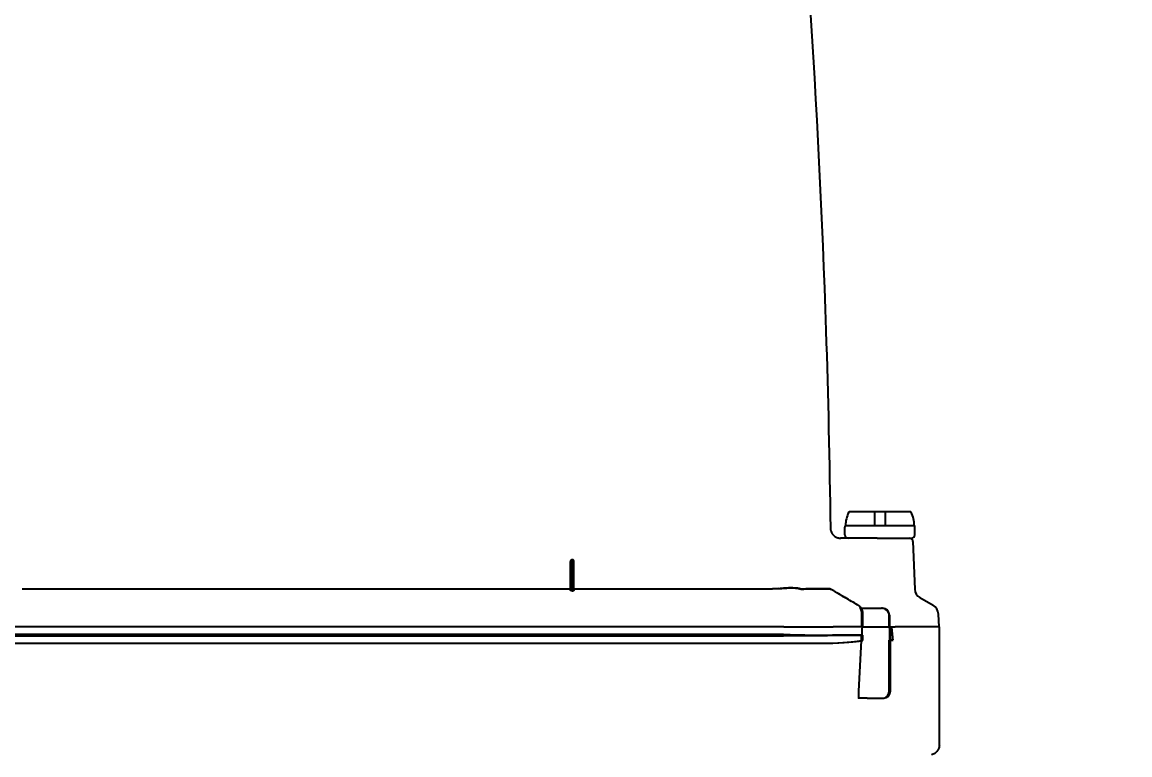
# Model space of a CAD drawing. Header units: millimetres. Extents: x -5247 to 64230, y -16204 to 29599.
# Drawn here: x 55821.4 to 55979.8, y 21381.5 to 21486.2 of the extents above; entities that cross this region are included whole.
import ezdxf
from ezdxf import colors
from ezdxf.entities.mleader import LeaderData, LeaderLine
from ezdxf.math import Vec2, Vec3

# ---------------------------------------------------------------- set-up
doc = ezdxf.new("R2010")
doc.units = ezdxf.units.MM
doc.layers.add('Выноски надписи', color=7, linetype='Continuous')
doc.styles.add('ISO_250', font='isocpeur.ttf', dxfattribs={"height": 250})

# ---------------------------------------------------------------- blocks, each defined once
blk = doc.blocks.new('_Dot')
at = {"color": 0, "linetype": 'ByBlock', "lineweight": -2}
blk.add_line((-0.5, 0), (-1, 0), dxfattribs=at)
at = {"color": 0, "linetype": 'ByBlock', "const_width": 0.5}
blk.add_lwpolyline([(-0.25, 0, 1), (0.25, 0, 1)], format="xyb", close=True, dxfattribs=at)
blk = doc.blocks.new('Siemens 7ME65202DF122JE1')
for p, q in [((-25.92, 180.16), (-34.58, 180.16)), ((-25.92, 180.16), (-34.58, 180.16)), ((-37.33, 177.84), (-37.33, 177.84)), ((-37.33, 177.84), (-37.33, 177.84)), ((-35.25, 178.16), (-35.19, 178.16)), ((-35.25, 178.16), (-35.19, 178.16)), ((-35.25, 176.86), (-35.25, 177.96)), ((-35.25, 176.86), (-35.25, 177.96)), ((-25.31, 178.16), (-25.25, 178.16)), ((-25.31, 178.16), (-25.25, 178.16)), ((-25.25, 176.86), (-25.25, 177.96)), ((-25.25, 176.86), (-25.25, 177.96)), ((-30.62, 176.36), (-35.88, 176.36)), ((-30.62, 176.36), (-35.88, 176.36)), ((-30.62, 176.36), (-25.75, 176.36)), ((-30.62, 176.36), (-25.75, 176.36)), ((-25.52, 175.88), (-25.28, 169.08)), ((-25.52, 175.88), (-25.28, 169.08)), ((-74.5, 168.97), (-74.5, 173.04)), ((-74.5, 168.97), (-74.5, 173.04)), ((-74.25, 168.82), (-74.25, 173.04)), ((-74.25, 168.82), (-74.25, 173.04)), ((-74, 168.95), (-74, 173.04)), ((-74, 168.95), (-74, 173.04)), ((-152.89, 169.11), (-74.5, 169.11)), ((-152.89, 169.11), (-74.5, 169.11)), ((-74, 169.11), (-45.61, 169.11)), ((-74, 169.11), (-45.61, 169.11)), ((-30.03, 166.36), (-30.03, 166.36)), ((-30.03, 166.36), (-30.03, 166.36)), ((-24.56, 167.88), (-22.64, 166.78)), ((-24.56, 167.88), (-22.64, 166.78)), ((-21.9, 165.53), (-21.83, 163.7)), ((-21.9, 165.53), (-21.83, 163.7)), ((-43.97, 163.7), (-154.53, 163.7)), ((-43.97, 163.7), (-154.53, 163.7)), ((-32.65, 163.7), (-36.95, 163.7)), ((-32.65, 163.7), (-36.95, 163.7)), ((-32.65, 163.7), (-31.54, 163.7)), ((-32.65, 163.7), (-31.54, 163.7)), ((-31.54, 163.7), (-28.05, 163.7)), ((-31.54, 163.7), (-28.05, 163.7)), ((-21.75, 163.7), (-28.05, 163.7)), ((-21.75, 163.7), (-28.05, 163.7)), ((-21.75, 146.86), (-21.75, 163.7)), ((-21.75, 146.86), (-21.75, 163.7)), ((-37, 162.53), (-37, 162.53)), ((-37, 162.53), (-37, 162.53)), ((-154.47, 161.36), (-44.03, 161.36)), ((-154.47, 161.36), (-44.03, 161.36)), ((-44.03, 161.36), (-37, 161.36)), ((-44.03, 161.36), (-37, 161.36)), ((-21.75, 146.86), (-21.75, 146.86)), ((-21.75, 146.86), (-21.75, 146.86))]:
    blk.add_line(p, q)
at = {"ltscale": 3.809293}
for p, q in [((-31, 180.16), (-31, 178.16)), ((-31, 180.16), (-31, 178.16)), ((-29.5, 180.16), (-29.5, 178.16)), ((-29.5, 180.16), (-29.5, 178.16))]:
    blk.add_line(p, q, dxfattribs=at)
at = {"ltscale": 7.979404}
for p, q in [((-31, 178.16), (-35.19, 178.16)), ((-31, 178.16), (-35.19, 178.16)), ((-25.31, 178.16), (-29.5, 178.16)), ((-25.31, 178.16), (-29.5, 178.16))]:
    blk.add_line(p, q, dxfattribs=at)
at = {"ltscale": 2.856945}
blk.add_line((-29.5, 178.16), (-31, 178.16), dxfattribs=at)
blk.add_line((-29.5, 178.16), (-31, 178.16), dxfattribs=at)
at = {"ltscale": 0.234988}
blk.add_line((-35.88, 176.36), (-35.88, 176.36), dxfattribs=at)
blk.add_line((-35.88, 176.36), (-35.88, 176.36), dxfattribs=at)
at = {"ltscale": 0.954833}
blk.add_line((-74, 169.11), (-74.5, 169.11), dxfattribs=at)
blk.add_line((-74, 169.11), (-74.5, 169.11), dxfattribs=at)
at = {"ltscale": 0.000211315}
blk.add_line((-37.32, 169.1), (-37.32, 169.1), dxfattribs=at)
blk.add_line((-37.32, 169.1), (-37.32, 169.1), dxfattribs=at)
at = {"ltscale": 7.95064}
blk.add_line((-32.95, 166.36), (-33.09, 166.36), dxfattribs=at)
blk.add_line((-32.95, 166.36), (-33.09, 166.36), dxfattribs=at)
at = {"ltscale": 0.056539}
blk.add_line((-32.95, 166.36), (-32.92, 166.36), dxfattribs=at)
blk.add_line((-32.95, 166.36), (-32.92, 166.36), dxfattribs=at)
at = {"ltscale": 5.701513}
blk.add_line((-32.92, 166.36), (-30.03, 166.36), dxfattribs=at)
blk.add_line((-32.92, 166.36), (-30.03, 166.36), dxfattribs=at)
at = {"ltscale": 1.995515}
blk.add_line((-29.89, 166.36), (-30.03, 166.36), dxfattribs=at)
blk.add_line((-29.89, 166.36), (-30.03, 166.36), dxfattribs=at)
at = {"ltscale": 3.161696}
for p, q in [((-32.86, 165.36), (-32.86, 163.7)), ((-32.86, 165.36), (-32.86, 163.7)), ((-28.89, 165.36), (-28.89, 163.7)), ((-28.89, 165.36), (-28.89, 163.7))]:
    blk.add_line(p, q, dxfattribs=at)
at = {"ltscale": 22.254475}
blk.add_line((-28.75, 154.5), (-28.75, 163.7), dxfattribs=at)
blk.add_line((-28.75, 154.5), (-28.75, 163.7), dxfattribs=at)
at = {"ltscale": 0.0081}
blk.add_line((-44.03, 162.42), (-44.03, 162.42), dxfattribs=at)
blk.add_line((-44.03, 162.42), (-44.03, 162.42), dxfattribs=at)
at = {"ltscale": 0.000146831}
blk.add_line((-37, 162.53), (-37, 162.53), dxfattribs=at)
blk.add_line((-37, 162.53), (-37, 162.53), dxfattribs=at)
at = {"ltscale": 1.48338}
blk.add_line((-32.86, 161.73), (-32.86, 162.51), dxfattribs=at)
blk.add_line((-32.86, 161.73), (-32.86, 162.51), dxfattribs=at)
at = {"ltscale": 1.149582}
blk.add_line((-28.35, 161.78), (-28.94, 161.78), dxfattribs=at)
blk.add_line((-28.35, 161.78), (-28.94, 161.78), dxfattribs=at)
at = {"ltscale": 13.872682}
blk.add_line((-28.94, 154.5), (-28.94, 161.78), dxfattribs=at)
blk.add_line((-28.94, 154.5), (-28.94, 161.78), dxfattribs=at)
at = {"ltscale": 5.87381}
blk.add_line((-33.19, 153.5), (-33.3, 153.5), dxfattribs=at)
blk.add_line((-33.19, 153.5), (-33.3, 153.5), dxfattribs=at)
at = {"ltscale": 3.655508}
blk.add_line((-32.08, 153.5), (-33.19, 153.5), dxfattribs=at)
blk.add_line((-32.08, 153.5), (-33.19, 153.5), dxfattribs=at)
at = {"ltscale": 4.285137}
blk.add_line((-32.08, 153.5), (-29.9, 153.5), dxfattribs=at)
blk.add_line((-32.08, 153.5), (-29.9, 153.5), dxfattribs=at)
at = {"ltscale": 2.109173}
blk.add_line((-29.9, 153.5), (-29.75, 153.5), dxfattribs=at)
blk.add_line((-29.9, 153.5), (-29.75, 153.5), dxfattribs=at)
for centre, radius, start, end in [((-30.25, 177.96), 4.94, 154.6771, 177.6816), ((-30.25, 177.96), 4.94, 154.6771, 177.6816), ((-30.25, 177.96), 4.94, 2.3184, 25.3229), ((-30.25, 177.96), 4.94, 2.3184, 25.3229), ((-30.25, 177.96), 5, 177.7078, 180), ((-30.25, 177.96), 5, 177.7078, 180), ((-30.25, 177.96), 5, 0, 2.2922), ((-30.25, 177.96), 5, 0, 2.2922), ((-34.75, 176.86), 0.5, 180, 270), ((-34.75, 176.86), 0.5, 180, 270), ((-26.02, 175.86), 0.5, 2.0007, 90), ((-26.02, 175.86), 0.5, 2.0007, 90), ((-25.75, 176.86), 0.5, 270, 0), ((-25.75, 176.86), 0.5, 270, 0), ((-74.26, 173.04), 0.24, 135, 180), ((-74.26, 173.04), 0.24, 135, 180), ((-74.24, 173.04), 0.24, 45.001, 91.8349), ((-74.24, 173.04), 0.24, 45.001, 91.8349), ((-74.24, 173.04), 0.24, 0, 45), ((-74.24, 173.04), 0.24, 0, 45), ((-23.84, 169.13), 1.44, 182.0001, 239.9958), ((-23.84, 169.13), 1.44, 182.0001, 239.9958), ((-29.89, 165.36), 1, 90, 90.0015), ((-29.89, 165.36), 1, 90, 90.0015), ((-23.84, 169.13), 1.44, 239.9958, 239.9974), ((-23.84, 169.13), 1.44, 239.9958, 239.9974), ((-23.39, 165.48), 1.5, 2.0002, 60.0002), ((-23.39, 165.48), 1.5, 2.0002, 60.0002)]:
    blk.add_arc(centre, radius, start, end)
at = {"ltscale": 2.991791}
for centre, start, end in [((-29.89, 165.36), 0, 90), ((-29.89, 165.36), 0, 90), ((-29.75, 154.5), 270, 0), ((-29.75, 154.5), 270, 0)]:
    blk.add_arc(centre, 1, start, end, dxfattribs=at)
for centre, major_axis, ratio, start_param, end_param in [((-34.58, 180.01), (-0.15, 0.006), 0.985967, 4.753778, 5.887071), ((-34.58, 180.01), (-0.15, 0.006), 0.985967, 4.753778, 5.887071), ((-25.92, 180.01), (-0.15, -0.007), 0.986025, 3.534596, 4.667776), ((-25.92, 180.01), (-0.15, -0.007), 0.986025, 3.534596, 4.667776), ((-74.28, 173.09), (-0.197, -0.076), 0.856206, 4.233187, 5.191646), ((-74.28, 173.09), (-0.197, -0.076), 0.856206, 4.233187, 5.191646), ((3143.39, -7630.51), (3693.55, -7895.56), 0.185695, 2.874989, 2.875748), ((3143.39, -7630.51), (3693.55, -7895.56), 0.185695, 2.874989, 2.875748), ((-34.35, 165.34), (-1.15, -1.32), 0.898431, 3.264183, 3.305626), ((-34.35, 165.34), (-1.15, -1.32), 0.898431, 3.264183, 3.305626), ((-34.35, 165.34), (-1.15, -1.32), 0.898416, 3.264144, 3.264161), ((-33.9, 166.05), (-0.86, 1.34), 0.652682, 3.931196, 3.945303), ((-33.9, 166.05), (-0.86, 1.34), 0.652681, 3.931224, 3.945331), ((-377.25, 2976.6), (89.32, -9870.92), 0.033728, 1.281518, 1.281709), ((-377.25, 2976.6), (89.32, -9870.92), 0.033728, 1.281518, 1.281709), ((-44.03, 162.38), (-0.318, 0.007), 0.715646, 4.700847, 4.742784), ((-44.03, 162.38), (-0.318, 0.007), 0.715648, 4.700848, 4.742784), ((-377.25, 161.86), (-344.7, 0), 0.009055, 2.980703, 3.111902), ((-377.25, 161.86), (-344.7, 0), 0.009055, 2.980703, 3.111902)]:
    blk.add_ellipse(centre, major_axis=major_axis, ratio=ratio, start_param=start_param, end_param=end_param)
at = {"ltscale": 0.286757}
blk.add_ellipse((-32.82, 165.36), major_axis=(0, -0.97), ratio=0.042278, start_param=4.557044, end_param=4.712368, dxfattribs=at)
blk.add_ellipse((-32.82, 165.36), major_axis=(0, -0.97), ratio=0.042278, start_param=4.557044, end_param=4.712368, dxfattribs=at)
at = {"ltscale": 2.278328}
blk.add_ellipse((36.99, 142.77), major_axis=(-88.49, -1686.78), ratio=0.041913, start_param=4.70218, end_param=4.702889, dxfattribs=at)
blk.add_ellipse((36.99, 142.77), major_axis=(-88.49, -1686.78), ratio=0.041913, start_param=4.70218, end_param=4.702889, dxfattribs=at)
at = {"ltscale": 3.658609}
blk.add_ellipse((-879.31, 234.57), major_axis=(42.39, -2771.88), ratio=0.306492, start_param=1.539844, end_param=1.540537, dxfattribs=at)
blk.add_ellipse((-879.31, 234.57), major_axis=(42.39, -2771.88), ratio=0.306492, start_param=1.539844, end_param=1.540537, dxfattribs=at)
at = {"ltscale": 25.552862}
for major_axis in [(344.7, -0.01), (344.7, -0.01), (-344.7, 0.01), (-344.7, 0.01)]:
    blk.add_ellipse((-99.25, 162.52), major_axis=major_axis, ratio=0.000287, start_param=1.409907, end_param=1.731686, dxfattribs=at)
at = {"ltscale": 24.103106}
blk.add_ellipse((-377.25, 161.86), major_axis=(-344.67, 0), ratio=0.009055, start_param=2.98034, end_param=3.110428, dxfattribs=at)
blk.add_ellipse((-377.25, 161.86), major_axis=(-344.67, 0), ratio=0.009055, start_param=2.98034, end_param=3.110428, dxfattribs=at)
at = {"ltscale": 24.603041}
blk.add_ellipse((-377.25, 161.86), major_axis=(344.67, 0), ratio=0.009055, start_param=6.121932, end_param=6.239965, dxfattribs=at)
blk.add_ellipse((-377.25, 161.86), major_axis=(344.67, 0), ratio=0.009055, start_param=6.121932, end_param=6.239965, dxfattribs=at)
at = {"ltscale": 24.134171}
blk.add_ellipse((-377.25, 162.52), major_axis=(344.7, -0.01), ratio=0.000287, start_param=0.030641, end_param=0.16089, dxfattribs=at)
blk.add_ellipse((-377.25, 162.52), major_axis=(344.7, -0.01), ratio=0.000287, start_param=0.030641, end_param=0.16089, dxfattribs=at)
at = {"ltscale": 24.629852}
blk.add_ellipse((-377.25, 162.52), major_axis=(344.7, -0.01), ratio=0.000287, start_param=6.122296, end_param=6.24045, dxfattribs=at)
blk.add_ellipse((-377.25, 162.52), major_axis=(344.7, -0.01), ratio=0.000287, start_param=6.122296, end_param=6.24045, dxfattribs=at)
at = {"ltscale": 0.02433}
for ratio, start_param, end_param in [(0.225876, 3.155707, 3.195452), (0.22588, 3.155708, 3.195453)]:
    blk.add_ellipse((-37.01, 162.27), major_axis=(-0.014, -0.228), ratio=ratio, start_param=start_param, end_param=end_param, dxfattribs=at)
at = {"ltscale": 13.783848}
blk.add_ellipse((-33.74, 142), major_axis=(-4.95, -94.47), ratio=0.002197, start_param=4.502122, end_param=4.579776, dxfattribs=at)
blk.add_ellipse((-33.74, 142), major_axis=(-4.95, -94.47), ratio=0.002197, start_param=4.502122, end_param=4.579776, dxfattribs=at)
at = {"ltscale": 0.079511}
blk.add_ellipse((-33.75, 161.77), major_axis=(5, 0), ratio=0.009055, start_param=4.881957, end_param=4.890316, dxfattribs=at)
blk.add_ellipse((-33.75, 161.77), major_axis=(5, 0), ratio=0.009055, start_param=4.881957, end_param=4.890316, dxfattribs=at)
at = {"ltscale": 0.651771}
blk.add_ellipse((-31.25, 161.76), major_axis=(-1.5, 0), ratio=0.009077, start_param=6.023784, end_param=6.252004, dxfattribs=at)
blk.add_ellipse((-31.25, 161.76), major_axis=(-1.5, 0), ratio=0.009077, start_param=6.023784, end_param=6.252004, dxfattribs=at)
at = {"ltscale": 0.756891}
blk.add_ellipse((-33.75, 161.77), major_axis=(5, 0), ratio=0.009055, start_param=0.194357, end_param=0.273841, dxfattribs=at)
blk.add_ellipse((-33.75, 161.77), major_axis=(5, 0), ratio=0.009055, start_param=0.194357, end_param=0.273841, dxfattribs=at)
at = {"ltscale": 0.097524}
for ratio, start_param, end_param in [(0.012479, 2.906967, 2.9155), (0.012477, 2.906994, 2.915525)]:
    blk.add_ellipse((-41.25, 161.37), major_axis=(-4.3, -0.01), ratio=ratio, start_param=start_param, end_param=end_param, dxfattribs=at)
at = {"ltscale": 0.077507}
for ratio, start_param, end_param in [(0.012481, 2.908694, 2.915477), (0.012479, 2.908727, 2.915509)]:
    blk.add_ellipse((-41.25, 161.37), major_axis=(-4.3, -0.01), ratio=ratio, start_param=start_param, end_param=end_param, dxfattribs=at)
for points, knots in [([(-44.47, 302.05), (-41.2, 270.14), (-39.02, 238.15), (-37.66, 196.67), (-37.45, 187.26), (-37.33, 177.84)], [0, 0, 0, 0, 9.629754, 9.629754, 12.454947, 12.454947, 12.454947, 12.454947]), ([(-44.47, 302.05), (-41.2, 270.14), (-39.02, 238.15), (-37.66, 196.67), (-37.45, 187.26), (-37.33, 177.84)], [0, 0, 0, 0, 9.629754, 9.629754, 12.454947, 12.454947, 12.454947, 12.454947]), ([(-37.33, 177.84), (-37.33, 177.7), (-37.31, 177.56), (-37.22, 177.28), (-37.15, 177.13), (-36.96, 176.86), (-36.84, 176.73), (-36.57, 176.55), (-36.43, 176.48), (-36.14, 176.39), (-35.99, 176.36), (-35.83, 176.36)], [0, 0, 0, 0, 0.0414437, 0.0414437, 0.0892051, 0.0892051, 0.1407045, 0.1407045, 0.1863651, 0.1863651, 0.2324728, 0.2324728, 0.2324728, 0.2324728]), ([(-37.33, 177.84), (-37.33, 177.7), (-37.31, 177.56), (-37.22, 177.28), (-37.15, 177.13), (-36.96, 176.86), (-36.84, 176.73), (-36.57, 176.55), (-36.43, 176.48), (-36.14, 176.39), (-35.99, 176.36), (-35.83, 176.36)], [0, 0, 0, 0, 0.0414437, 0.0414437, 0.0892051, 0.0892051, 0.1407045, 0.1407045, 0.1863651, 0.1863651, 0.2324728, 0.2324728, 0.2324728, 0.2324728]), ([(-74.43, 173.21), (-74.43, 173.21), (-74.43, 173.21), (-74.43, 173.21), (-74.43, 173.21), (-74.43, 173.21), (-74.43, 173.2), (-74.42, 173.2), (-74.42, 173.2), (-74.42, 173.2), (-74.42, 173.2), (-74.41, 173.19), (-74.41, 173.19), (-74.41, 173.19), (-74.4, 173.18), (-74.4, 173.18)], [0, 0, 0, 0, 0.2, 0.2, 0.2, 0.4, 0.4, 0.4, 0.6, 0.6, 0.6, 0.8, 0.8, 0.8, 1, 1, 1, 1]), ([(-74.43, 173.21), (-74.43, 173.21), (-74.43, 173.21), (-74.43, 173.21), (-74.43, 173.21), (-74.43, 173.21), (-74.43, 173.2), (-74.42, 173.2), (-74.42, 173.2), (-74.42, 173.2), (-74.42, 173.2), (-74.41, 173.19), (-74.41, 173.19), (-74.41, 173.19), (-74.4, 173.18), (-74.4, 173.18)], [0, 0, 0, 0, 0.2, 0.2, 0.2, 0.4, 0.4, 0.4, 0.6, 0.6, 0.6, 0.8, 0.8, 0.8, 1, 1, 1, 1]), ([(-74.4, 173.18), (-74.4, 173.17), (-74.4, 173.17), (-74.4, 173.16), (-74.41, 173.16), (-74.41, 173.16), (-74.41, 173.15), (-74.41, 173.15), (-74.41, 173.14), (-74.41, 173.14), (-74.42, 173.13), (-74.42, 173.13), (-74.42, 173.12), (-74.42, 173.12), (-74.42, 173.11), (-74.43, 173.1), (-74.43, 173.09), (-74.43, 173.08), (-74.43, 173.07), (-74.43, 173.06), (-74.43, 173.05), (-74.43, 173.04)], [0, 0, 0, 0, 0.1, 0.1, 0.1, 0.2, 0.2, 0.2, 0.3, 0.3, 0.3, 0.4, 0.4, 0.4, 0.6, 0.6, 0.6, 0.8, 0.8, 0.8, 1, 1, 1, 1]), ([(-74.4, 173.18), (-74.4, 173.17), (-74.4, 173.17), (-74.4, 173.16), (-74.41, 173.16), (-74.41, 173.16), (-74.41, 173.15), (-74.41, 173.15), (-74.41, 173.14), (-74.41, 173.14), (-74.42, 173.13), (-74.42, 173.13), (-74.42, 173.12), (-74.42, 173.12), (-74.42, 173.11), (-74.43, 173.1), (-74.43, 173.09), (-74.43, 173.08), (-74.43, 173.07), (-74.43, 173.06), (-74.43, 173.05), (-74.43, 173.04)], [0, 0, 0, 0, 0.1, 0.1, 0.1, 0.2, 0.2, 0.2, 0.3, 0.3, 0.3, 0.4, 0.4, 0.4, 0.6, 0.6, 0.6, 0.8, 0.8, 0.8, 1, 1, 1, 1]), ([(-74.24, 173.21), (-74.26, 173.21), (-74.28, 173.21), (-74.29, 173.21), (-74.3, 173.21), (-74.31, 173.21), (-74.32, 173.2), (-74.33, 173.2), (-74.34, 173.2), (-74.34, 173.2), (-74.35, 173.2), (-74.36, 173.19), (-74.37, 173.19), (-74.38, 173.19), (-74.39, 173.18), (-74.4, 173.18)], [0.0003155, 0.0003155, 0.0003155, 0.0003155, 0.2787431, 0.2787431, 0.2787431, 0.4590572, 0.4590572, 0.4590572, 0.6393713, 0.6393713, 0.6393713, 0.8196854, 0.8196854, 0.8196854, 0.9999995, 0.9999995, 0.9999995, 0.9999995]), ([(-74.24, 173.21), (-74.26, 173.21), (-74.28, 173.21), (-74.29, 173.21), (-74.3, 173.21), (-74.31, 173.21), (-74.32, 173.2), (-74.33, 173.2), (-74.34, 173.2), (-74.34, 173.2), (-74.35, 173.2), (-74.36, 173.19), (-74.37, 173.19), (-74.38, 173.19), (-74.39, 173.18), (-74.4, 173.18)], [0.0003155, 0.0003155, 0.0003155, 0.0003155, 0.2787431, 0.2787431, 0.2787431, 0.4590572, 0.4590572, 0.4590572, 0.6393713, 0.6393713, 0.6393713, 0.8196854, 0.8196854, 0.8196854, 0.9999995, 0.9999995, 0.9999995, 0.9999995]), ([(-74.24, 173.21), (-74.23, 173.21), (-74.22, 173.21), (-74.21, 173.21), (-74.2, 173.21), (-74.19, 173.21), (-74.18, 173.2), (-74.17, 173.2), (-74.16, 173.2), (-74.16, 173.2), (-74.15, 173.2), (-74.14, 173.19), (-74.13, 173.19), (-74.12, 173.19), (-74.11, 173.18), (-74.1, 173.18)], [0.0000134, 0.0000134, 0.0000134, 0.0000134, 0.2008936, 0.2008936, 0.2008936, 0.4006701, 0.4006701, 0.4006701, 0.6004466, 0.6004466, 0.6004466, 0.800223, 0.800223, 0.800223, 1, 1, 1, 1]), ([(-74.24, 173.21), (-74.23, 173.21), (-74.22, 173.21), (-74.21, 173.21), (-74.2, 173.21), (-74.19, 173.21), (-74.18, 173.2), (-74.17, 173.2), (-74.16, 173.2), (-74.16, 173.2), (-74.15, 173.2), (-74.14, 173.19), (-74.13, 173.19), (-74.12, 173.19), (-74.11, 173.18), (-74.1, 173.18)], [0.0000134, 0.0000134, 0.0000134, 0.0000134, 0.2008936, 0.2008936, 0.2008936, 0.4006701, 0.4006701, 0.4006701, 0.6004466, 0.6004466, 0.6004466, 0.800223, 0.800223, 0.800223, 1, 1, 1, 1]), ([(-74.1, 173.18), (-74.1, 173.18), (-74.1, 173.18), (-74.1, 173.18), (-74.09, 173.19), (-74.09, 173.19), (-74.09, 173.19), (-74.09, 173.19), (-74.09, 173.19), (-74.09, 173.19), (-74.08, 173.2), (-74.08, 173.2), (-74.08, 173.2), (-74.08, 173.2), (-74.08, 173.2), (-74.07, 173.2), (-74.07, 173.21), (-74.07, 173.21), (-74.07, 173.21), (-74.07, 173.21), (-74.07, 173.21), (-74.07, 173.21)], [0, 0, 0, 0, 0.1, 0.1, 0.1, 0.2, 0.2, 0.2, 0.3, 0.3, 0.3, 0.4, 0.4, 0.4, 0.6, 0.6, 0.6, 0.8, 0.8, 0.8, 1, 1, 1, 1]), ([(-74.1, 173.18), (-74.1, 173.18), (-74.1, 173.18), (-74.1, 173.18), (-74.09, 173.19), (-74.09, 173.19), (-74.09, 173.19), (-74.09, 173.19), (-74.09, 173.19), (-74.09, 173.19), (-74.08, 173.2), (-74.08, 173.2), (-74.08, 173.2), (-74.08, 173.2), (-74.08, 173.2), (-74.07, 173.2), (-74.07, 173.21), (-74.07, 173.21), (-74.07, 173.21), (-74.07, 173.21), (-74.07, 173.21), (-74.07, 173.21)], [0, 0, 0, 0, 0.1, 0.1, 0.1, 0.2, 0.2, 0.2, 0.3, 0.3, 0.3, 0.4, 0.4, 0.4, 0.6, 0.6, 0.6, 0.8, 0.8, 0.8, 1, 1, 1, 1]), ([(-74.07, 173.04), (-74.07, 173.05), (-74.07, 173.06), (-74.07, 173.07), (-74.07, 173.08), (-74.07, 173.09), (-74.07, 173.1), (-74.08, 173.11), (-74.08, 173.12), (-74.08, 173.12), (-74.08, 173.13), (-74.09, 173.14), (-74.09, 173.15), (-74.09, 173.16), (-74.1, 173.17), (-74.1, 173.18)], [0, 0, 0, 0, 0.2, 0.2, 0.2, 0.4, 0.4, 0.4, 0.6, 0.6, 0.6, 0.8, 0.8, 0.8, 0.9999999, 0.9999999, 0.9999999, 0.9999999]), ([(-74.07, 173.04), (-74.07, 173.05), (-74.07, 173.06), (-74.07, 173.07), (-74.07, 173.08), (-74.07, 173.09), (-74.07, 173.1), (-74.08, 173.11), (-74.08, 173.12), (-74.08, 173.12), (-74.08, 173.13), (-74.09, 173.14), (-74.09, 173.15), (-74.09, 173.16), (-74.1, 173.17), (-74.1, 173.18)], [0, 0, 0, 0, 0.2, 0.2, 0.2, 0.4, 0.4, 0.4, 0.6, 0.6, 0.6, 0.8, 0.8, 0.8, 0.9999999, 0.9999999, 0.9999999, 0.9999999]), ([(-74.25, 168.82), (-74.28, 168.82), (-74.31, 168.83), (-74.37, 168.84), (-74.39, 168.85), (-74.44, 168.88), (-74.46, 168.89), (-74.49, 168.93), (-74.5, 168.94), (-74.5, 168.97), (-74.5, 168.97), (-74.5, 168.97)], [0.0399657, 0.0399657, 0.0399657, 0.0399657, 0.04856504, 0.04856504, 0.05793396, 0.05793396, 0.06815832, 0.06815832, 0.07838267, 0.07838267, 0.08039751, 0.08039751, 0.08039751, 0.08039751]), ([(-74.25, 168.82), (-74.28, 168.82), (-74.31, 168.83), (-74.37, 168.84), (-74.39, 168.85), (-74.44, 168.88), (-74.46, 168.89), (-74.49, 168.93), (-74.5, 168.94), (-74.5, 168.97), (-74.5, 168.97), (-74.5, 168.97)], [0.0399657, 0.0399657, 0.0399657, 0.0399657, 0.04856504, 0.04856504, 0.05793396, 0.05793396, 0.06815832, 0.06815832, 0.07838267, 0.07838267, 0.08039751, 0.08039751, 0.08039751, 0.08039751]), ([(-74, 168.95), (-74, 168.94), (-74, 168.92), (-74.02, 168.89), (-74.04, 168.87), (-74.08, 168.85), (-74.1, 168.84), (-74.16, 168.82), (-74.19, 168.82), (-74.23, 168.82), (-74.24, 168.82), (-74.25, 168.82)], [0.00205425, 0.00205425, 0.00205425, 0.00205425, 0.01022666, 0.01022666, 0.02045331, 0.02045331, 0.02982472, 0.02982472, 0.03919613, 0.03919613, 0.04193583, 0.04193583, 0.04193583, 0.04193583]), ([(-74, 168.95), (-74, 168.94), (-74, 168.92), (-74.02, 168.89), (-74.04, 168.87), (-74.08, 168.85), (-74.1, 168.84), (-74.16, 168.82), (-74.19, 168.82), (-74.23, 168.82), (-74.24, 168.82), (-74.25, 168.82)], [0.00205425, 0.00205425, 0.00205425, 0.00205425, 0.01022666, 0.01022666, 0.02045331, 0.02045331, 0.02982472, 0.02982472, 0.03919613, 0.03919613, 0.04193583, 0.04193583, 0.04193583, 0.04193583]), ([(-44.8, 169.15), (-44.93, 169.14), (-45.06, 169.13), (-45.33, 169.12), (-45.47, 169.11), (-45.61, 169.11)], [0.000001, 0.000001, 0.000001, 0.000001, 0.04206175, 0.04206175, 0.08384979, 0.08384979, 0.08384979, 0.08384979]), ([(-44.8, 169.15), (-44.93, 169.14), (-45.06, 169.13), (-45.33, 169.12), (-45.47, 169.11), (-45.61, 169.11)], [0.000001, 0.000001, 0.000001, 0.000001, 0.04206175, 0.04206175, 0.08384979, 0.08384979, 0.08384979, 0.08384979]), ([(-41.68, 169.13), (-41.8, 169.17), (-41.97, 169.2), (-42.37, 169.25), (-42.61, 169.26), (-43.16, 169.26), (-43.46, 169.26), (-44.11, 169.22), (-44.44, 169.19), (-44.8, 169.15)], [0.000001, 0.000001, 0.000001, 0.000001, 0.112885, 0.112885, 0.2272898, 0.2272898, 0.3414643, 0.3414643, 0.4535106, 0.4535106, 0.4535106, 0.4535106]), ([(-41.68, 169.13), (-41.8, 169.17), (-41.97, 169.2), (-42.37, 169.25), (-42.61, 169.26), (-43.16, 169.26), (-43.46, 169.26), (-44.11, 169.22), (-44.44, 169.19), (-44.8, 169.15)], [0.000001, 0.000001, 0.000001, 0.000001, 0.112885, 0.112885, 0.2272898, 0.2272898, 0.3414643, 0.3414643, 0.4535106, 0.4535106, 0.4535106, 0.4535106]), ([(-41.44, 169.09), (-41.47, 169.09), (-41.5, 169.09), (-41.58, 169.1), (-41.62, 169.12), (-41.68, 169.13)], [0, 0, 0, 0, 0.04975765, 0.04975765, 0.09982208, 0.09982208, 0.09982208, 0.09982208]), ([(-41.44, 169.09), (-41.47, 169.09), (-41.5, 169.09), (-41.58, 169.1), (-41.62, 169.12), (-41.68, 169.13)], [0, 0, 0, 0, 0.04975765, 0.04975765, 0.09982208, 0.09982208, 0.09982208, 0.09982208]), ([(-37.35, 169.11), (-37.54, 169.11), (-37.98, 169.12), (-38.83, 169.11), (-39.02, 169.11), (-39.9, 169.11), (-40.61, 169.15), (-41.44, 169.09)], [0.000001, 0.000001, 0.000001, 0.000001, 2.297769, 2.297769, 2.881216, 2.881216, 4.777056, 4.777056, 4.777056, 4.777056]), ([(-37.35, 169.11), (-37.54, 169.11), (-37.98, 169.12), (-38.83, 169.11), (-39.02, 169.11), (-39.9, 169.11), (-40.61, 169.15), (-41.44, 169.09)], [0.000001, 0.000001, 0.000001, 0.000001, 2.297769, 2.297769, 2.881216, 2.881216, 4.777056, 4.777056, 4.777056, 4.777056]), ([(-37.35, 169.11), (-37.35, 169.11), (-37.34, 169.11), (-37.33, 169.1), (-37.32, 169.1), (-37.32, 169.1)], [-0.02980354, -0.02980354, -0.02980354, -0.02980354, -0.00838637, -0.00838637, -0.00000937, -0.00000937, -0.00000937, -0.00000937]), ([(-37.35, 169.11), (-37.35, 169.11), (-37.34, 169.11), (-37.33, 169.1), (-37.32, 169.1), (-37.32, 169.1)], [-0.02980354, -0.02980354, -0.02980354, -0.02980354, -0.0083861, -0.0083861, -0.00000937, -0.00000937, -0.00000937, -0.00000937]), ([(-37.02, 168.93), (-37.09, 168.97), (-37.15, 169.01), (-37.25, 169.06), (-37.29, 169.08), (-37.32, 169.1)], [0.00000599, 0.00000599, 0.00000599, 0.00000599, 0.036546, 0.036546, 0.07472817, 0.07472817, 0.07472817, 0.07472817]), ([(-37.02, 168.93), (-37.09, 168.97), (-37.15, 169.01), (-37.25, 169.06), (-37.29, 169.08), (-37.32, 169.1)], [0.00000599, 0.00000599, 0.00000599, 0.00000599, 0.036546, 0.036546, 0.07472817, 0.07472817, 0.07472817, 0.07472817]), ([(-36.2, 168.46), (-36.27, 168.5), (-36.34, 168.54), (-36.5, 168.63), (-36.58, 168.68), (-36.68, 168.74), (-36.75, 168.78), (-36.9, 168.86), (-36.96, 168.9), (-37.02, 168.93)], [0.00000055, 0.00000055, 0.00000055, 0.00000055, 0.02416328, 0.02416328, 0.05685439, 0.05685439, 0.07718203, 0.07718203, 0.09284035, 0.09284035, 0.09284035, 0.09284035]), ([(-36.2, 168.46), (-36.27, 168.5), (-36.34, 168.54), (-36.5, 168.63), (-36.58, 168.68), (-36.68, 168.74), (-36.75, 168.78), (-36.9, 168.86), (-36.96, 168.9), (-37.02, 168.93)], [0.00000055, 0.00000055, 0.00000055, 0.00000055, 0.02416328, 0.02416328, 0.05685439, 0.05685439, 0.07718203, 0.07718203, 0.09284035, 0.09284035, 0.09284035, 0.09284035]), ([(-36.2, 168.46), (-36, 168.34), (-35.79, 168.22), (-35.48, 168.04), (-35.37, 167.97), (-35.26, 167.9), (-35.24, 167.89), (-35.22, 167.88)], [-0.6776753, -0.6776753, -0.6776753, -0.6776753, -0.6093734, -0.6093734, -0.5702782, -0.5702782, -0.5616773, -0.5616773, -0.5616773, -0.5616773]), ([(-36.2, 168.46), (-36, 168.34), (-35.79, 168.22), (-35.48, 168.04), (-35.37, 167.97), (-35.26, 167.9), (-35.24, 167.89), (-35.22, 167.88)], [-0.6776753, -0.6776753, -0.6776753, -0.6776753, -0.6093734, -0.6093734, -0.5702782, -0.5702782, -0.5616773, -0.5616773, -0.5616773, -0.5616773]), ([(-33.07, 166.53), (-33.11, 166.58), (-33.15, 166.62), (-33.23, 166.68), (-33.25, 166.7), (-33.32, 166.75), (-33.32, 166.75), (-33.35, 166.77)], [0.00005621, 0.00005621, 0.00005621, 0.00005621, 0.02217412, 0.02217412, 0.03304256, 0.03304256, 0.0518207, 0.0518207, 0.0518207, 0.0518207]), ([(-33.07, 166.53), (-33.11, 166.58), (-33.15, 166.62), (-33.23, 166.68), (-33.25, 166.7), (-33.32, 166.75), (-33.32, 166.75), (-33.35, 166.77)], [0.00005621, 0.00005621, 0.00005621, 0.00005621, 0.02217412, 0.02217412, 0.03304256, 0.03304256, 0.0518207, 0.0518207, 0.0518207, 0.0518207]), ([(-32.68, 165.53), (-32.68, 165.68), (-32.7, 165.83), (-32.79, 166.12), (-32.86, 166.26), (-32.98, 166.43), (-33.02, 166.48), (-33.07, 166.53)], [-1.7597757, -1.7597757, -1.7597757, -1.7597757, -1.7146251, -1.7146251, -1.6651924, -1.6651924, -1.6431939, -1.6431939, -1.6431939, -1.6431939]), ([(-32.68, 165.53), (-32.68, 165.63), (-32.69, 165.72), (-32.73, 165.92), (-32.76, 166.02), (-32.87, 166.27), (-32.96, 166.41), (-33.07, 166.53)], [-2.454455, -2.454455, -2.454455, -2.454455, -2.425218, -2.425218, -2.3934051, -2.3934051, -2.3388059, -2.3388059, -2.3388059, -2.3388059]), ([(-43.97, 163.7), (-43.11, 163.7), (-42.29, 163.7), (-40.71, 163.7), (-39.97, 163.7), (-38.69, 163.7), (-38.15, 163.7), (-37.36, 163.7), (-37.09, 163.7), (-36.95, 163.7)], [-1.06217, -1.06217, -1.06217, -1.06217, -0.803445, -0.803445, -0.531826, -0.531826, -0.259177, -0.259177, -0.000003, -0.000003, -0.000003, -0.000003]), ([(-43.97, 163.7), (-43.11, 163.7), (-42.29, 163.7), (-40.71, 163.7), (-39.97, 163.7), (-38.69, 163.7), (-38.15, 163.7), (-37.36, 163.7), (-37.09, 163.7), (-36.95, 163.7)], [-1.06217, -1.06217, -1.06217, -1.06217, -0.803445, -0.803445, -0.531826, -0.531826, -0.259177, -0.259177, -0.000003, -0.000003, -0.000003, -0.000003]), ([(-44.02, 162.61), (-43.17, 162.59), (-42.34, 162.57), (-40.76, 162.53), (-40.02, 162.52), (-38.74, 162.51), (-38.2, 162.51), (-37.41, 162.51), (-37.14, 162.52), (-37, 162.53)], [-1.062216, -1.062216, -1.062216, -1.062216, -0.803552, -0.803552, -0.531864, -0.531864, -0.259175, -0.259175, -0.000033, -0.000033, -0.000033, -0.000033]), ([(-44.02, 162.61), (-43.17, 162.59), (-42.34, 162.57), (-40.76, 162.53), (-40.02, 162.52), (-38.74, 162.51), (-38.2, 162.51), (-37.41, 162.51), (-37.14, 162.52), (-37, 162.53)], [-1.062216, -1.062216, -1.062216, -1.062216, -0.803552, -0.803552, -0.531864, -0.531864, -0.259175, -0.259175, -0.000033, -0.000033, -0.000033, -0.000033]), ([(-32.7, 161.77), (-32.7, 161.9), (-32.7, 162.05), (-32.71, 162.27), (-32.71, 162.37), (-32.71, 162.45), (-32.71, 162.48), (-32.71, 162.5), (-32.71, 162.5), (-32.71, 162.51), (-32.71, 162.51), (-32.71, 162.51)], [-0.0612727, -0.0612727, -0.0612727, -0.0612727, -0.03439274, -0.03439274, -0.01409352, -0.01409352, -0.00618285, -0.00618285, -0.00293016, -0.00293016, -0.000001, -0.000001, -0.000001, -0.000001]), ([(-32.7, 161.77), (-32.7, 161.9), (-32.7, 162.05), (-32.71, 162.27), (-32.71, 162.37), (-32.71, 162.45), (-32.71, 162.48), (-32.71, 162.5), (-32.71, 162.5), (-32.71, 162.51), (-32.71, 162.51), (-32.71, 162.51)], [-0.0612727, -0.0612727, -0.0612727, -0.0612727, -0.03439274, -0.03439274, -0.01409352, -0.01409352, -0.00618285, -0.00618285, -0.00293016, -0.00293016, -0.000001, -0.000001, -0.000001, -0.000001]), ([(-21.75, 146.86), (-21.75, 146.69), (-21.78, 146.53), (-21.88, 146.23), (-21.96, 146.08), (-22.15, 145.83), (-22.26, 145.71), (-22.54, 145.52), (-22.7, 145.45), (-22.86, 145.41)], [0.0000029, 0.0000029, 0.0000029, 0.0000029, 0.0485964, 0.0485964, 0.0963631, 0.0963631, 0.1441596, 0.1441596, 0.1954722, 0.1954722, 0.1954722, 0.1954722]), ([(-21.75, 146.86), (-21.75, 146.69), (-21.78, 146.53), (-21.88, 146.23), (-21.96, 146.08), (-22.15, 145.83), (-22.26, 145.71), (-22.54, 145.52), (-22.7, 145.45), (-22.86, 145.41)], [0.0000029, 0.0000029, 0.0000029, 0.0000029, 0.0485964, 0.0485964, 0.0963631, 0.0963631, 0.1441596, 0.1441596, 0.1954722, 0.1954722, 0.1954722, 0.1954722])]:
    blk.add_open_spline(points, degree=3, knots=knots)
at = {"ltscale": 0.000461132}
blk.add_open_spline([(-37.33, 177.84), (-37.33, 177.84), (-37.33, 177.84), (-37.33, 177.84)], degree=3, dxfattribs=at)
blk.add_open_spline([(-37.33, 177.84), (-37.33, 177.84), (-37.33, 177.84), (-37.33, 177.84)], degree=3, dxfattribs=at)
for points in [[(-74.25, 173.28), (-74.25, 173.28), (-74.24, 173.24), (-74.24, 173.21)], [(-74.25, 173.28), (-74.25, 173.28), (-74.24, 173.24), (-74.24, 173.21)], [(-74.24, 173.11), (-74.24, 173.09), (-74.25, 173.06), (-74.25, 173.04)], [(-74.24, 173.11), (-74.24, 173.09), (-74.25, 173.06), (-74.25, 173.04)], [(-74.24, 173.21), (-74.24, 173.2), (-74.24, 173.18), (-74.24, 173.16)], [(-74.24, 173.21), (-74.24, 173.2), (-74.24, 173.18), (-74.24, 173.16)]]:
    blk.add_open_spline(points, degree=3)
at = {"ltscale": 0.111326}
blk.add_open_spline([(-74.24, 173.16), (-74.24, 173.15), (-74.24, 173.13), (-74.24, 173.11)], degree=3, dxfattribs=at)
blk.add_open_spline([(-74.24, 173.16), (-74.24, 173.15), (-74.24, 173.13), (-74.24, 173.11)], degree=3, dxfattribs=at)
at = {"ltscale": 1.590122}
blk.add_open_spline([(-44.8, 169.16), (-44.93, 169.14), (-45.06, 169.13), (-45.33, 169.12), (-45.47, 169.11), (-45.6, 169.11)], degree=3, knots=[-0.08344142, -0.08344142, -0.08344142, -0.08344142, -0.04116186, -0.04116186, 0, 0, 0, 0], dxfattribs=at)
blk.add_open_spline([(-44.8, 169.16), (-44.93, 169.14), (-45.06, 169.13), (-45.33, 169.12), (-45.47, 169.11), (-45.6, 169.11)], degree=3, knots=[-0.08344142, -0.08344142, -0.08344142, -0.08344142, -0.04116186, -0.04116186, 0, 0, 0, 0], dxfattribs=at)
at = {"ltscale": 8.638632}
blk.add_open_spline([(-44.8, 169.16), (-44.44, 169.19), (-44.1, 169.22), (-43.46, 169.26), (-43.15, 169.26), (-42.62, 169.26), (-42.38, 169.25), (-41.97, 169.21), (-41.81, 169.17), (-41.68, 169.13)], degree=3, knots=[0.000001, 0.000001, 0.000001, 0.000001, 0.1121802, 0.1121802, 0.2264148, 0.2264148, 0.3360811, 0.3360811, 0.4387334, 0.4387334, 0.4387334, 0.4387334], dxfattribs=at)
blk.add_open_spline([(-44.8, 169.16), (-44.44, 169.19), (-44.1, 169.22), (-43.46, 169.26), (-43.15, 169.26), (-42.62, 169.26), (-42.38, 169.25), (-41.97, 169.21), (-41.81, 169.17), (-41.68, 169.13)], degree=3, knots=[0.000001, 0.000001, 0.000001, 0.000001, 0.1121802, 0.1121802, 0.2264148, 0.2264148, 0.3360811, 0.3360811, 0.4387334, 0.4387334, 0.4387334, 0.4387334], dxfattribs=at)
at = {"ltscale": 1.907999}
blk.add_open_spline([(-41.68, 169.13), (-41.62, 169.12), (-41.58, 169.1), (-41.49, 169.09), (-41.46, 169.08), (-41.44, 169.08)], degree=3, knots=[0.000001, 0.000001, 0.000001, 0.000001, 0.0508107, 0.0508107, 0.1001411, 0.1001411, 0.1001411, 0.1001411], dxfattribs=at)
blk.add_open_spline([(-41.68, 169.13), (-41.62, 169.12), (-41.58, 169.1), (-41.49, 169.09), (-41.46, 169.08), (-41.44, 169.08)], degree=3, knots=[0.000001, 0.000001, 0.000001, 0.000001, 0.0508107, 0.0508107, 0.1001411, 0.1001411, 0.1001411, 0.1001411], dxfattribs=at)
at = {"ltscale": 24.480925}
blk.add_open_spline([(-41.44, 169.08), (-40.6, 169.15), (-39.89, 169.11), (-39.02, 169.11), (-38.83, 169.11), (-38.33, 169.11), (-38.04, 169.11), (-37.6, 169.11), (-37.44, 169.11), (-37.35, 169.11)], degree=3, knots=[0.000001, 0.000001, 0.000001, 0.000001, 1.820055, 1.820055, 2.376443, 2.376443, 3.467163, 3.467163, 4.551978, 4.551978, 4.551978, 4.551978], dxfattribs=at)
blk.add_open_spline([(-41.44, 169.08), (-40.6, 169.15), (-39.89, 169.11), (-39.02, 169.11), (-38.83, 169.11), (-38.33, 169.11), (-38.04, 169.11), (-37.6, 169.11), (-37.44, 169.11), (-37.35, 169.11)], degree=3, knots=[0.000001, 0.000001, 0.000001, 0.000001, 1.820055, 1.820055, 2.376443, 2.376443, 3.467163, 3.467163, 4.551978, 4.551978, 4.551978, 4.551978], dxfattribs=at)
at = {"ltscale": 0.568313}
for knots in [[0, 0, 0, 0, 0.02163686, 0.02163686, 0.02982394, 0.02982394, 0.02982394, 0.02982394], [0, 0, 0, 0, 0.02163657, 0.02163657, 0.02982394, 0.02982394, 0.02982394, 0.02982394]]:
    blk.add_open_spline([(-37.35, 169.11), (-37.35, 169.11), (-37.34, 169.11), (-37.33, 169.1), (-37.32, 169.1), (-37.32, 169.1)], degree=3, knots=knots, dxfattribs=at)
at = {"ltscale": 2.27554}
blk.add_open_spline([(-35.22, 167.88), (-35.24, 167.89), (-35.26, 167.9), (-35.37, 167.97), (-35.48, 168.04), (-35.79, 168.22), (-36, 168.34), (-36.2, 168.46)], degree=3, knots=[0.561676, 0.561676, 0.561676, 0.561676, 0.5702784, 0.5702784, 0.6093736, 0.6093736, 0.6776561, 0.6776561, 0.6776561, 0.6776561], dxfattribs=at)
at = {"ltscale": 0.300976}
blk.add_open_spline([(-33.14, 166.61), (-33.13, 166.6), (-33.12, 166.58), (-33.08, 166.55), (-33.07, 166.53), (-33.06, 166.52)], degree=3, knots=[0.000001514, 0.000001514, 0.000001514, 0.000001514, 0.003437469, 0.003437469, 0.005763579, 0.005763579, 0.005763579, 0.005763579], dxfattribs=at)
blk.add_open_spline([(-33.14, 166.61), (-33.13, 166.6), (-33.12, 166.58), (-33.08, 166.55), (-33.07, 166.53), (-33.06, 166.52)], degree=3, knots=[0.000001514, 0.000001514, 0.000001514, 0.000001514, 0.003437469, 0.003437469, 0.005763579, 0.005763579, 0.005763579, 0.005763579], dxfattribs=at)
at = {"ltscale": 2.71805}
blk.add_open_spline([(-33.09, 166.36), (-33.09, 166.36), (-33.09, 166.36), (-33.09, 166.36), (-33.08, 166.34), (-33.04, 166.27), (-33.01, 166.21), (-32.95, 166.06), (-32.92, 165.96), (-32.88, 165.77), (-32.87, 165.69), (-32.86, 165.58), (-32.86, 165.54), (-32.86, 165.51)], degree=3, knots=[0.5238077, 0.5238077, 0.5238077, 0.5238077, 0.5245603, 0.5245603, 0.5582944, 0.5582944, 0.5925909, 0.5925909, 0.6315705, 0.6315705, 0.6569868, 0.6569868, 0.6672864, 0.6672864, 0.6672864, 0.6672864], dxfattribs=at)
blk.add_open_spline([(-33.09, 166.36), (-33.09, 166.36), (-33.09, 166.36), (-33.09, 166.36), (-33.08, 166.34), (-33.04, 166.27), (-33.01, 166.21), (-32.95, 166.06), (-32.92, 165.96), (-32.88, 165.77), (-32.87, 165.69), (-32.86, 165.58), (-32.86, 165.54), (-32.86, 165.51)], degree=3, knots=[0.5238077, 0.5238077, 0.5238077, 0.5238077, 0.5245603, 0.5245603, 0.5582944, 0.5582944, 0.5925909, 0.5925909, 0.6315705, 0.6315705, 0.6569868, 0.6569868, 0.6672864, 0.6672864, 0.6672864, 0.6672864], dxfattribs=at)
at = {"ltscale": 0.000458336}
blk.add_open_spline([(-33.07, 166.53), (-33.07, 166.53), (-33.07, 166.53), (-33.07, 166.53)], degree=3, dxfattribs=at)
blk.add_open_spline([(-33.07, 166.53), (-33.07, 166.53), (-33.07, 166.53), (-33.07, 166.53)], degree=3, dxfattribs=at)
at = {"ltscale": 0.871344}
for knots in [[-0.35413813, -0.35413813, -0.35413813, -0.35413813, -0.34252572, -0.34252572, -0.31422076, -0.31422076, -0.30288523, -0.30288523, -0.30288523, -0.30288523], [-0.35413813, -0.35413813, -0.35413813, -0.35413813, -0.34252572, -0.34252572, -0.31422075, -0.31422075, -0.30288523, -0.30288523, -0.30288523, -0.30288523]]:
    blk.add_open_spline([(-32.95, 166.37), (-32.95, 166.37), (-32.95, 166.38), (-32.97, 166.4), (-32.99, 166.43), (-33.03, 166.48), (-33.04, 166.5), (-33.06, 166.52)], degree=3, knots=knots, dxfattribs=at)
at = {"ltscale": 0.229167}
blk.add_open_spline([(-32.95, 166.37), (-32.95, 166.36), (-32.95, 166.36), (-32.94, 166.36), (-32.95, 166.36), (-32.95, 166.36)], degree=3, knots=[0.000001, 0.000001, 0.000001, 0.000001, 0.0059805, 0.0059805, 0.01203715, 0.01203715, 0.01203715, 0.01203715], dxfattribs=at)
blk.add_open_spline([(-32.95, 166.37), (-32.95, 166.36), (-32.95, 166.36), (-32.94, 166.36), (-32.95, 166.36), (-32.95, 166.36)], degree=3, knots=[0.000001, 0.000001, 0.000001, 0.000001, 0.0059805, 0.0059805, 0.01203715, 0.01203715, 0.01203715, 0.01203715], dxfattribs=at)
at = {"ltscale": 3.080162}
blk.add_open_spline([(-28.94, 165.46), (-28.94, 165.52), (-28.95, 165.58), (-28.99, 165.69), (-29.02, 165.75), (-29.09, 165.87), (-29.13, 165.94), (-29.26, 166.07), (-29.34, 166.13), (-29.48, 166.22), (-29.54, 166.25), (-29.65, 166.29), (-29.7, 166.31), (-29.79, 166.33), (-29.82, 166.34), (-29.89, 166.35), (-29.92, 166.35), (-29.97, 166.36), (-30, 166.36), (-30.03, 166.36)], degree=3, knots=[0, 0, 0, 0, 0.0174985, 0.0174985, 0.0372844, 0.0372844, 0.0626322, 0.0626322, 0.0971053, 0.0971053, 0.116215, 0.116215, 0.1321292, 0.1321292, 0.1441126, 0.1441126, 0.1525522, 0.1525522, 0.1613328, 0.1613328, 0.1613328, 0.1613328], dxfattribs=at)
blk.add_open_spline([(-28.94, 165.46), (-28.94, 165.52), (-28.95, 165.58), (-28.99, 165.69), (-29.02, 165.75), (-29.09, 165.87), (-29.13, 165.94), (-29.26, 166.07), (-29.34, 166.13), (-29.48, 166.22), (-29.54, 166.25), (-29.65, 166.29), (-29.7, 166.31), (-29.79, 166.33), (-29.82, 166.34), (-29.89, 166.35), (-29.92, 166.35), (-29.97, 166.36), (-30, 166.36), (-30.03, 166.36)], degree=3, knots=[0, 0, 0, 0, 0.0174985, 0.0174985, 0.0372844, 0.0372844, 0.0626322, 0.0626322, 0.0971053, 0.0971053, 0.116215, 0.116215, 0.1321292, 0.1321292, 0.1441126, 0.1441126, 0.1525522, 0.1525522, 0.1613328, 0.1613328, 0.1613328, 0.1613328], dxfattribs=at)
at = {"ltscale": 0.001637}
blk.add_open_spline([(-28.94, 165.46), (-28.94, 165.46), (-28.94, 165.46), (-28.94, 165.46)], degree=3, dxfattribs=at)
blk.add_open_spline([(-28.94, 165.46), (-28.94, 165.46), (-28.94, 165.46), (-28.94, 165.46)], degree=3, dxfattribs=at)
at = {"ltscale": 0.208635}
blk.add_open_spline([(-28.93, 165.36), (-28.93, 165.36), (-28.93, 165.37), (-28.93, 165.38), (-28.93, 165.38), (-28.93, 165.4), (-28.93, 165.42), (-28.93, 165.44), (-28.94, 165.45), (-28.94, 165.46)], degree=3, knots=[0, 0, 0, 0, 0.0015259, 0.0015259, 0.00328457, 0.00328457, 0.00837985, 0.00837985, 0.01092002, 0.01092002, 0.01092002, 0.01092002], dxfattribs=at)
blk.add_open_spline([(-28.93, 165.36), (-28.93, 165.36), (-28.93, 165.37), (-28.93, 165.38), (-28.93, 165.38), (-28.93, 165.4), (-28.93, 165.42), (-28.93, 165.44), (-28.94, 165.45), (-28.94, 165.46)], degree=3, knots=[0, 0, 0, 0, 0.0015259, 0.0015259, 0.00328457, 0.00328457, 0.00837985, 0.00837985, 0.01092002, 0.01092002, 0.01092002, 0.01092002], dxfattribs=at)
at = {"ltscale": 0.023375}
blk.add_open_spline([(-28.93, 165.36), (-28.93, 165.36), (-28.93, 165.36), (-28.93, 165.36)], degree=3, dxfattribs=at)
blk.add_open_spline([(-28.93, 165.36), (-28.93, 165.36), (-28.93, 165.36), (-28.93, 165.36)], degree=3, dxfattribs=at)
at = {"ltscale": 3.156531}
blk.add_open_spline([(-28.92, 163.7), (-28.93, 164.25), (-28.93, 164.8), (-28.93, 165.36)], degree=3, dxfattribs=at)
blk.add_open_spline([(-28.92, 163.7), (-28.93, 164.25), (-28.93, 164.8), (-28.93, 165.36)], degree=3, dxfattribs=at)
at = {"ltscale": 3.6669}
blk.add_open_spline([(-28.35, 161.78), (-28.4, 162.08), (-28.44, 162.44), (-28.49, 163.05), (-28.52, 163.39), (-28.54, 163.7)], degree=3, knots=[0.000001, 0.000001, 0.000001, 0.000001, 0.0898431, 0.0898431, 0.1852116, 0.1852116, 0.1852116, 0.1852116], dxfattribs=at)
blk.add_open_spline([(-28.35, 161.78), (-28.4, 162.08), (-28.44, 162.44), (-28.49, 163.05), (-28.52, 163.39), (-28.54, 163.7)], degree=3, knots=[0.000001, 0.000001, 0.000001, 0.000001, 0.0898431, 0.0898431, 0.1852116, 0.1852116, 0.1852116, 0.1852116], dxfattribs=at)
at = {"ltscale": 25.642162}
blk.add_open_spline([(-37, 162.49), (-37.14, 162.47), (-37.41, 162.45), (-38.21, 162.42), (-38.74, 162.41), (-40.02, 162.4), (-40.76, 162.4), (-42.35, 162.4), (-43.17, 162.41), (-44.03, 162.42)], degree=3, knots=[-1.062229, -1.062229, -1.062229, -1.062229, -0.803559, -0.803559, -0.531868, -0.531868, -0.259175, -0.259175, -0.000031, -0.000031, -0.000031, -0.000031], dxfattribs=at)
blk.add_open_spline([(-37, 162.49), (-37.14, 162.47), (-37.41, 162.45), (-38.21, 162.42), (-38.74, 162.41), (-40.02, 162.4), (-40.76, 162.4), (-42.35, 162.4), (-43.17, 162.41), (-44.03, 162.42)], degree=3, knots=[-1.062229, -1.062229, -1.062229, -1.062229, -0.803559, -0.803559, -0.531868, -0.531868, -0.259175, -0.259175, -0.000031, -0.000031, -0.000031, -0.000031], dxfattribs=at)
at = {"ltscale": 1.423366}
blk.add_open_spline([(-28.84, 161.78), (-28.8, 161.78), (-28.73, 161.78), (-28.56, 161.78), (-28.46, 161.78), (-28.35, 161.78)], degree=3, knots=[0.000001, 0.000001, 0.000001, 0.000001, 0.03769884, 0.03769884, 0.07471486, 0.07471486, 0.07471486, 0.07471486], dxfattribs=at)
blk.add_open_spline([(-28.84, 161.78), (-28.8, 161.78), (-28.73, 161.78), (-28.56, 161.78), (-28.46, 161.78), (-28.35, 161.78)], degree=3, knots=[0.000001, 0.000001, 0.000001, 0.000001, 0.03769884, 0.03769884, 0.07471486, 0.07471486, 0.07471486, 0.07471486], dxfattribs=at)
at = {"ltscale": 3.002167}
blk.add_open_spline([(-33.29, 154.5), (-33.29, 154.37), (-33.3, 154.24), (-33.31, 154), (-33.31, 153.89), (-33.31, 153.71), (-33.31, 153.64), (-33.31, 153.53), (-33.3, 153.5), (-33.3, 153.5), (-33.3, 153.5), (-33.3, 153.5)], degree=3, knots=[0, 0, 0, 0, 0.0387663, 0.0387663, 0.0774611, 0.0774611, 0.1163659, 0.1163659, 0.1557361, 0.1557361, 0.1581166, 0.1581166, 0.1581166, 0.1581166], dxfattribs=at)
blk.add_open_spline([(-33.29, 154.5), (-33.29, 154.37), (-33.3, 154.24), (-33.31, 154), (-33.31, 153.89), (-33.31, 153.71), (-33.31, 153.64), (-33.31, 153.53), (-33.3, 153.5), (-33.3, 153.5), (-33.3, 153.5), (-33.3, 153.5)], degree=3, knots=[0, 0, 0, 0, 0.0387663, 0.0387663, 0.0774611, 0.0774611, 0.1163659, 0.1163659, 0.1557361, 0.1557361, 0.1581166, 0.1581166, 0.1581166, 0.1581166], dxfattribs=at)
at = {"ltscale": 2.990122}
blk.add_open_spline([(-29.9, 153.5), (-29.78, 153.5), (-29.64, 153.53), (-29.42, 153.62), (-29.3, 153.71), (-29.13, 153.88), (-29.06, 154), (-28.96, 154.23), (-28.94, 154.38), (-28.94, 154.5)], degree=3, knots=[-0.1481032, -0.1481032, -0.1481032, -0.1481032, -0.1110741, -0.1110741, -0.0740475, -0.0740475, -0.0370231, -0.0370231, 0, 0, 0, 0], dxfattribs=at)
blk.add_open_spline([(-29.9, 153.5), (-29.78, 153.5), (-29.64, 153.53), (-29.42, 153.62), (-29.3, 153.71), (-29.13, 153.88), (-29.06, 154), (-28.96, 154.23), (-28.94, 154.38), (-28.94, 154.5)], degree=3, knots=[-0.1481032, -0.1481032, -0.1481032, -0.1481032, -0.1110741, -0.1110741, -0.0740475, -0.0740475, -0.0370231, -0.0370231, 0, 0, 0, 0], dxfattribs=at)

msp = doc.modelspace()

# ---------------------------------------------------------------- block references
msp.add_blockref('Siemens 7ME65202DF122JE1', (55974.308, 21236.076))

# ---------------------------------------------------------------- leaders
at = {"layer": 'Выноски надписи'}
ml = msp.add_multileader_mtext('Standard', dxfattribs=at)
ml.set_content('МЩУНР', color=256, style='ISO_250')
ml.set_leader_properties()
ml.set_arrow_properties(name='DOT')
ml.build(insert=Vec2(0, 0))
ml.multileader.update_dxf_attribs({"text_left_attachment_type": 6, "text_right_attachment_type": 6, "dogleg_length": 100, "arrow_head_size": 50})
ctx = ml.context
ctx.base_point, ctx.char_height, ctx.arrow_head_size, ctx.plane_origin = Vec3(55560.208, 18987.724), 100, 50, Vec3(50928.404, 21081.171)
ctx.left_attachment, ctx.right_attachment = 6, 6
notes = []
notes.append((ctx, [(1, (1, 1, 0), (55460.208, 18987.724), (1, 0), 100, [(0, [(54718.058, 21869.082)], 0, [])])]))
ctx.mtext.insert, ctx.mtext.width, ctx.mtext.defined_height, ctx.mtext.flow_direction = Vec3(55562.208, 19107.724), 586.7072, 216.54, 5
for ctx, leaders in notes:
    for number, flags, end, landing, length, lines in leaders:
        leader = LeaderData()
        leader.index, (leader.has_last_leader_line, leader.has_dogleg_vector, leader.attachment_direction) = number, flags
        leader.last_leader_point, leader.dogleg_vector, leader.dogleg_length = Vec3(end), Vec3(landing), length
        for number, points, colour, breaks in lines:
            line = LeaderLine()
            line.index, line.vertices, line.color, line.breaks = number, Vec3.list(points), colors.encode_raw_color(colour), breaks
            leader.lines.append(line)
        ctx.leaders.append(leader)

doc.saveas('drawing.dxf')
